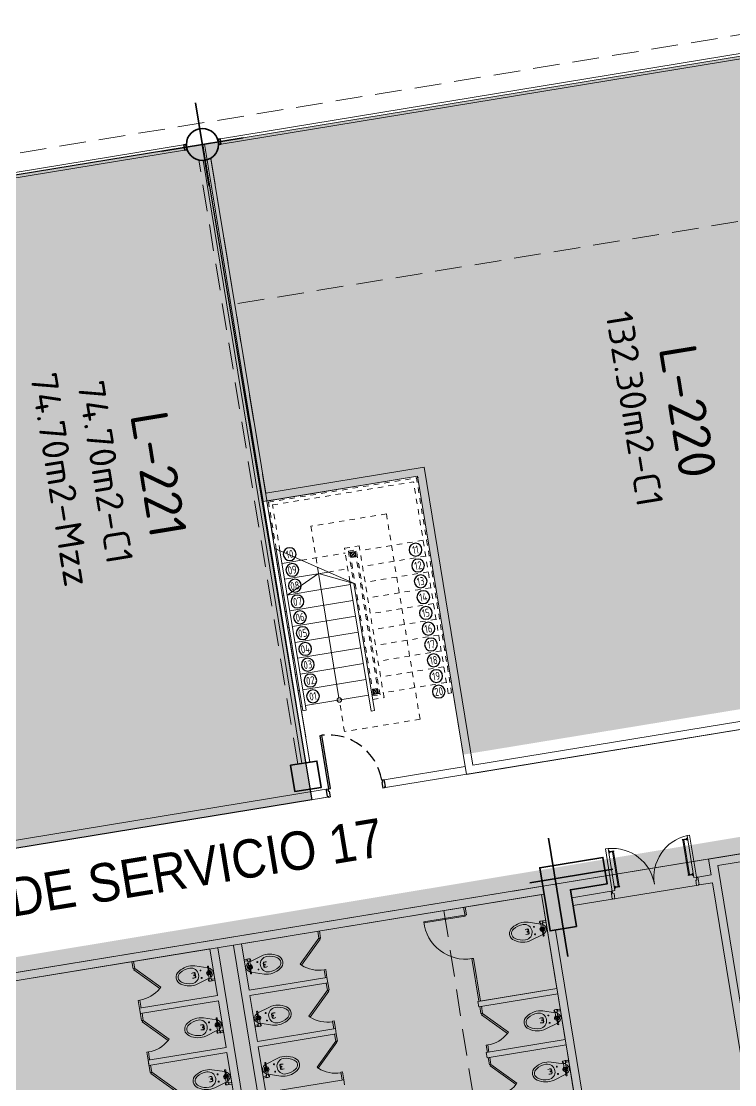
# Model space of a CAD drawing. Header units: metres. Extents: x 2 to 659295185, y -28 to 1124222152.
# Drawn here: x 655598.41 to 655611.79, y 1126290.42 to 1126310.35 of the extents above; entities that cross this region are included whole.
import ezdxf
from ezdxf.enums import TextEntityAlignment as Align

# ---------------------------------------------------------------- set-up
doc = ezdxf.new("R2010")
doc.units = ezdxf.units.M
doc.header["$MEASUREMENT"] = 0
for name, pattern in [('CCSM_C1_CUERPO EL$0$CONTINUA', [0]), ('CCSM_C1_CUERPO EL$0$DASHED', [0.75, 0.5, -0.25]), ('CCSM_C1_CUERPO EL$0$HIDDEN', [0.375, 0.25, -0.125]), ('CCSM_C1_CUERPO FM$0$DASHED', [0.75, 0.5, -0.25]), ('CCSM_C1_CUERPO NS$0$DASHED', [0.75, 0.5, -0.25]), ('DASHDOT', [1, 0.5, -0.25, 0, -0.25]), ('DASHED', [0.75, 0.5, -0.25])]:
    doc.linetypes.add(name, pattern=pattern)
doc.layers.get('0').update_dxf_attribs({"linetype": 'CONTINUOUS'})
for name, color, linetype in [('CCSM_C1_CUERPO BJ$0$A-LOCAL ID', 7, 'CONTINUOUS'), ('CCSM_C1_CUERPO BJ$0$ID_Nº LOCAL', 7, 'CONTINUOUS'), ('CCSM_C1_CUERPO EL$0$A-AREAS COMERCIALES', 151, 'CONTINUOUS'), ('CCSM_C1_CUERPO EL$0$A-FRENTE DE LOCAL', 4, 'CONTINUOUS'), ('CCSM_C1_CUERPO EL$0$A-LOCAL ID', 7, 'CONTINUOUS'), ('CCSM_C1_CUERPO EL$0$A-MARCOS LOCALES', 4, 'CONTINUOUS'), ('CCSM_C1_CUERPO EL$0$A-PARED', 2, 'CCSM_C1_CUERPO EL$0$CONTINUA'), ('CCSM_C1_CUERPO EL$0$A-PROYECCIONES', 5, 'CCSM_C1_CUERPO EL$0$DASHED'), ('CCSM_C1_CUERPO EL$0$A-PUERTA', 5, 'CCSM_C1_CUERPO EL$0$CONTINUA'), ('CCSM_C1_CUERPO EL$0$A_ESCALERAS', 7, 'CONTINUOUS'), ('CCSM_C1_CUERPO EL$0$ID_AREA EXACTA', 7, 'CONTINUOUS'), ('CCSM_C1_CUERPO EL$0$ID_Nº LOCAL', 7, 'CONTINUOUS'), ('CCSM_C1_CUERPO EL$0$ID_RUBRO', 7, 'CONTINUOUS'), ('CCSM_C1_CUERPO FM$0$A-AREAS COMERCIALES', 151, 'CONTINUOUS'), ('CCSM_C1_CUERPO FM$0$A-PROYECCIONES', 5, 'CCSM_C1_CUERPO FM$0$DASHED'), ('CCSM_C1_CUERPO FM$0$A_PARED CINES', 2, 'CONTINUOUS'), ('CCSM_C1_CUERPO FM$0$A_VISTA CINES', 8, 'CONTINUOUS'), ('CCSM_C1_CUERPO G$0$A-AREAS COMERCIALES', 151, 'CONTINUOUS'), ('CCSM_C1_CUERPO NS$0$A-PROYECCIONES', 5, 'CCSM_C1_CUERPO NS$0$DASHED'), ('CCSM_XREF KIOSKOSE$0$Kiosco General', 154, 'CONTINUOUS')]:
    doc.layers.add(name, color=color, linetype=linetype)
for name, color, linetype, lineweight in [('CCSM_C1_CUERPO FM$0$A-PUERTAS CINES', 3, 'CONTINUOUS', 13), ('CCSM_C1_CUERPO FM$0$A-SANIT_PIEZAS', 8, 'CONTINUOUS', 13), ('CCSM_XREF ESTRUCTURA15$0$E-CA-COLUMNA', 2, 'CONTINUOUS', 35), ('CCSM_XREF ESTRUCTURA15$0$E-CE-COLUMNA', 2, 'CONTINUOUS', 35), ('CCSM_XREF ESTRUCTURA15$0$E-CF-COLUMNA', 2, 'CONTINUOUS', 35), ('LOCALES ASIGNADOS', 41, 'DASHDOT', 0)]:
    doc.layers.add(name, color=color, linetype=linetype, lineweight=lineweight)
doc.styles.add('CCSM_C1_CUERPO BJ$0$ROMANS', font='romans__.ttf')
doc.styles.add('CCSM_C1_CUERPO BJ$0$sigo', font='arial.ttf', dxfattribs={"width": 0.9})
doc.styles.add('CCSM_C1_CUERPO EL$0$ROMANS', font='romans__.ttf')

# ---------------------------------------------------------------- blocks, each defined once
blk = doc.blocks.new('CCSM_C1_CUERPO EL$0$MARCO LOCAL-COLUMNA')
at = {"layer": 'CCSM_C1_CUERPO EL$0$A-MARCOS LOCALES'}
for points in [[(655585.123, 1126575.588), (655585.173, 1126575.588), (655585.173, 1126575.488), (655585.123, 1126575.488)], [(655585.128, 1126575.583), (655585.168, 1126575.583), (655585.168, 1126575.493), (655585.128, 1126575.493)]]:
    blk.add_lwpolyline(points, close=True, dxfattribs=at)
blk = doc.blocks.new('CCSM_C1_CUERPO EL$0$P-IZQ 110-15')
for p, q in [((0.045, 1.01), (0.085, 1.01)), ((0.045, 1.01), (0.045, 0)), ((0.085, 0), (0.085, 1.01)), ((0, -0.015), (0.015, -0.015)), ((0, -0.015), (0, -0.135)), ((0, -0.135), (0.015, -0.135)), ((0.015, 0), (0.035, 0)), ((0.015, -0.015), (0.015, 0)), ((0.015, -0.135), (0.015, -0.15)), ((0.015, -0.15), (0.05, -0.15)), ((0.035, 0), (0.035, -0.045)), ((0.035, -0.045), (0.05, -0.045)), ((0.045, 0), (0.085, 0)), ((0.05, -0.045), (0.05, -0.15)), ((1.065, -0.045), (1.05, -0.045)), ((1.05, -0.045), (1.05, -0.15)), ((1.085, -0.15), (1.05, -0.15)), ((1.065, 0), (1.065, -0.045)), ((1.085, 0), (1.065, 0)), ((1.085, -0.015), (1.085, 0)), ((1.1, -0.015), (1.085, -0.015)), ((1.1, -0.135), (1.085, -0.135)), ((1.085, -0.135), (1.085, -0.15)), ((1.1, -0.015), (1.1, -0.135))]:
    blk.add_line(p, q)
at = {"color": 8, "linetype": 'CCSM_C1_CUERPO EL$0$DASHED', "ltscale": 0.5}
blk.add_arc((0.045, 0), 1.011, 360, 87.732, dxfattribs=at)
blk = doc.blocks.new('CCSM_C1_CUERPO EL$0$NUM ESCALON')
blk.add_circle((0, 0), 0.12)
at = {"style": 'CCSM_C1_CUERPO EL$0$ROMANS', "width": 0.75}
blk.add_attdef('00', text='', height=0.15, dxfattribs=at).set_placement((0, 0), align=Align.MIDDLE_CENTER)
blk = doc.blocks.new('CCSM_C1_CUERPO EL$0$IDENT LOCAL')
at = {"style": 'CCSM_C1_CUERPO EL$0$ROMANS'}
for tag, height, p in [('NºLOCAL', 0.7, (0.201, 1.671)), ('AREA-EXACTA', 0.5, (0, 0.85)), ('RUBRO', 0.35, (0, 0)), ('USO', 0.35, (0, -0.85))]:
    blk.add_attdef(tag, text='', height=height, dxfattribs=at).set_placement(p, align=Align.BOTTOM_CENTER)
blk = doc.blocks.new('CCSM_C1_CUERPO FM$0$CARO-PLT2')
at = {"layer": 'CCSM_C1_CUERPO FM$0$A-SANIT_PIEZAS'}
for p, q in [((-0.037, -0.076), (-0.037, -0.096)), ((0.036, -0.086), (-0.036, -0.086)), ((0, -0.121), (0, -0.05)), ((0.101, -0.068), (0.024, -0.068)), ((0.101, -0.103), (0.024, -0.103)), ((0.123, -0.062), (0.123, -0.005)), ((0.131, -0.062), (0.131, -0.052)), ((0.146, -0.052), (0.146, -0.062)), ((0.154, -0.005), (0.154, -0.062)), ((-0.085, -0.238), (-0.055, -0.238)), ((-0.07, -0.223), (-0.07, -0.253)), ((0.055, -0.238), (0.085, -0.238)), ((0.07, -0.223), (0.07, -0.253))]:
    blk.add_line(p, q, dxfattribs=at)
for points in [[(0.118, 0), (0.121, -0.005), (0.156, -0.005), (0.159, 0)], [(-0.04, -0.076), (-0.042, -0.079), (-0.042, -0.092), (-0.04, -0.096)], [(-0.028, -0.076), (-0.04, -0.076), (-0.04, -0.096), (-0.028, -0.096)]]:
    blk.add_lwpolyline(points, dxfattribs=at)
for points in [[(0.1, -0.103), (0.171, -0.329, -0.220845), (0.12, -0.641, -0.267949), (0, -0.711, -0.267949), (-0.12, -0.641, -0.220845), (-0.171, -0.329), (-0.097, -0.094, -0.200507)], [(-0.042, -0.079), (-0.123, -0.075, 0.428639), (-0.129, -0.08), (-0.129, -0.085), (-0.129, -0.09, 0.42603), (-0.123, -0.095), (-0.042, -0.092)], [(-0.09, -0.077, -0.184776), (-0.017, -0.013, -0.178359), (0.017, -0.013, -0.164856), (0.085, -0.068)], [(0.106, -0.068), (0.115, -0.068, 0.331964), (0.122, -0.062)], [(0.106, -0.103), (0.115, -0.103, -0.39071), (0.121, -0.109, 0.39071), (0.122, -0.11), (0.153, -0.11, 0.368077), (0.154, -0.109, 0.077411), (0.154, -0.062)], [(0.122, -0.11), (0.122, -0.111, 0.414214), (0.123, -0.112), (0.152, -0.112, 0.414214), (0.153, -0.111), (0.153, -0.11)], [(0.152, -0.112), (0.152, -0.116, -0.414214), (0.151, -0.117), (0.124, -0.117, -0.414214), (0.123, -0.116), (0.123, -0.112)], [(0.148, -0.117), (0.148, -0.12, -0.414214), (0.147, -0.121), (0.137, -0.121), (0.127, -0.121, -0.414214), (0.126, -0.12), (0.126, -0.117)], [(-0.044, -0.411, -0.060428), (-0.049, -0.358, -0.405477), (-0.034, -0.344), (0, -0.344), (0.034, -0.344, -0.405477), (0.049, -0.358, -0.060428), (0.044, -0.411)], [(0.048, -0.381, 0.43678), (0.019, -0.349), (0, -0.349), (-0.019, -0.349, 0.43678), (-0.048, -0.381)], [(0.004, -0.361), (0.004, -0.364, 0.310791), (0.006, -0.366, -0.034503), (0.007, -0.367, -0.106031), (0.009, -0.369, -0.162613), (0.01, -0.371, -0.162613), (0.009, -0.373, -0.106031), (0.007, -0.375, -0.069899), (0.004, -0.376, -0.056135), (0, -0.376, -0.056135), (-0.004, -0.376, -0.069899), (-0.007, -0.375, -0.106031), (-0.009, -0.373, -0.162613), (-0.01, -0.371, -0.162613), (-0.009, -0.369, -0.106031), (-0.007, -0.367, -0.034503), (-0.006, -0.366, 0.310791), (-0.004, -0.364), (-0.004, -0.361)]]:
    blk.add_lwpolyline(points, format="xyb", dxfattribs=at)
for points in [[(0.104, -0.106), (0.104, -0.106, -0.414214), (0.101, -0.103), (0.101, -0.068, -0.414214), (0.104, -0.065), (0.104, -0.065, -0.414214), (0.106, -0.068), (0.106, -0.103, -0.414214)], [(0, -0.673, 0.267949), (0.087, -0.622, 0.149412), (0.146, -0.431, 0.414214), (0, -0.285, 0.414214), (-0.146, -0.431, 0.149412), (-0.087, -0.622, 0.267949)]]:
    blk.add_lwpolyline(points, format="xyb", close=True, dxfattribs=at)
blk.add_lwpolyline([(0.155, -0.062), (0.122, -0.062), (0.121, -0.061), (0.121, -0.053), (0.122, -0.052), (0.155, -0.052), (0.156, -0.053), (0.156, -0.061)], close=True, dxfattribs=at)
for centre, radius in [((0, -0.086), 0.0297), ((0, -0.086), 0.0204), ((-0.07, -0.238), 0.008), ((0.07, -0.238), 0.008)]:
    blk.add_circle(centre, radius, dxfattribs=at)
for start, end in [(21.9459, 172.1193), (187.7161, 338.3331)]:
    blk.add_arc((0, -0.086), 0.0474, start, end, dxfattribs=at)
blk = doc.blocks.new('CCSM_C1_CUERPO FM$0$P-SALIDA-S')
at = {"layer": 'CCSM_C1_CUERPO FM$0$A-PUERTAS CINES'}
blk.add_line((1.651, 0), (0.017, 0), dxfattribs=at)
for points in [[(0.025, 0.151), (0.075, 0.151), (0.075, 0.951), (0.025, 0.951), (0.025, 0.151)], [(0.075, 0.901), (0.093, 0.901), (0.093, 0.865), (0.075, 0.865)], [(0.079, 0.865), (0.079, 0.901)], [(0.093, 0.889), (0.175, 0.889), (0.175, 0.878), (0.093, 0.878)], [(0.094, 0.889), (0.094, 0.878)], [(0.096, 0.889), (0.096, 0.878)], [(0.1, 0.889), (0.1, 0.878)], [(0.106, 0.889), (0.106, 0.878)], [(0.134, 0.889), (0.134, 0.878)], [(0.136, 0.889), (0.136, 0.878)], [(0.14, 0.889), (0.14, 0.878)], [(0.145, 0.22), (0.145, 0.878)], [(0.146, 0.889), (0.146, 0.878)], [(0.163, 0.889), (0.163, 0.878)], [(0.165, 0.22), (0.165, 0.878)], [(0.169, 0.889), (0.169, 0.878)], [(0.173, 0.889), (0.173, 0.878)], [(1.557, 0.889), (1.475, 0.889), (1.475, 0.878), (1.557, 0.878)], [(1.477, 0.889), (1.477, 0.878)], [(1.481, 0.889), (1.481, 0.878)], [(1.485, 0.22), (1.485, 0.878)], [(1.487, 0.889), (1.487, 0.878)], [(1.504, 0.889), (1.504, 0.878)], [(1.505, 0.22), (1.505, 0.878)], [(1.51, 0.889), (1.51, 0.878)], [(1.514, 0.889), (1.514, 0.878)], [(1.516, 0.889), (1.516, 0.878)], [(1.544, 0.889), (1.544, 0.878)], [(1.55, 0.889), (1.55, 0.878)], [(1.554, 0.889), (1.554, 0.878)], [(1.556, 0.889), (1.556, 0.878)], [(1.575, 0.901), (1.557, 0.901), (1.557, 0.865), (1.575, 0.865)], [(1.57, 0.865), (1.57, 0.901)], [(1.625, 0.151), (1.575, 0.151), (1.575, 0.951), (1.625, 0.951), (1.625, 0.151)], [(0.075, 0.232), (0.093, 0.232), (0.093, 0.196), (0.075, 0.196)], [(0.079, 0.196), (0.079, 0.232)], [(0.093, 0.22), (0.175, 0.22), (0.175, 0.209), (0.093, 0.209)], [(0.094, 0.22), (0.094, 0.209)], [(0.096, 0.22), (0.096, 0.209)], [(0.1, 0.22), (0.1, 0.209)], [(0.106, 0.22), (0.106, 0.209)], [(0.134, 0.22), (0.134, 0.209)], [(0.136, 0.22), (0.136, 0.209)], [(0.14, 0.22), (0.14, 0.209)], [(0.146, 0.22), (0.146, 0.209)], [(0.163, 0.22), (0.163, 0.209)], [(0.169, 0.22), (0.169, 0.209)], [(0.173, 0.22), (0.173, 0.209)], [(1.557, 0.22), (1.475, 0.22), (1.475, 0.209), (1.557, 0.209)], [(1.477, 0.22), (1.477, 0.209)], [(1.481, 0.22), (1.481, 0.209)], [(1.487, 0.22), (1.487, 0.209)], [(1.504, 0.22), (1.504, 0.209)], [(1.51, 0.22), (1.51, 0.209)], [(1.514, 0.22), (1.514, 0.209)], [(1.516, 0.22), (1.516, 0.209)], [(1.544, 0.22), (1.544, 0.209)], [(1.575, 0.232), (1.557, 0.232), (1.557, 0.196), (1.575, 0.196)], [(1.57, 0.196), (1.57, 0.232)], [(0, 0.141), (0.011, 0.141), (0.011, 0.151), (0.025, 0.151), (0.025, 0.098), (0.05, 0.098), (0.05, 0), (0.011, 0), (0.011, 0.011), (0, 0.011)], [(1.65, 0.141), (1.639, 0.141), (1.639, 0.151), (1.625, 0.151), (1.625, 0.098), (1.6, 0.098), (1.6, 0), (1.639, 0), (1.639, 0.011), (1.65, 0.011)]]:
    blk.add_lwpolyline(points, dxfattribs=at)
for centre, start, end in [((0.025, 0.151), 0.0001, 86.4167), ((1.625, 0.151), 93.5834, 180.0001)]:
    blk.add_arc(centre, 0.8, start, end, dxfattribs=at)
blk = doc.blocks.new('CCSM_XREF ESTRUCTURA15$0$CCSM_COLUM REDONDA')
at = {"color": 5}
for p, q in [((0, 0.774), (0, -0.774)), ((-0.789, 0), (0.789, 0))]:
    blk.add_line(p, q, dxfattribs=at)
blk.add_circle((0, 0), 0.3)
blk = doc.blocks.new('CCSM_XREF ESTRUCTURA15$0$CCSM_COLUMNA REC')
at = {"layer": 'CCSM_XREF ESTRUCTURA15$0$E-CA-COLUMNA'}
blk.add_lwpolyline([(-0.25, -0.25), (0.25, -0.25), (0.25, 0.25), (-0.25, 0.25)], close=True, dxfattribs=at)
blk = doc.blocks.new('CCSM_XREF ESTRUCTURA15$0$COLUM L 120x120')
at = {"color": 5}
for p, q in [((0, 1.095), (0, -0.482)), ((1.474, 0), (-0.774, 0))]:
    blk.add_line(p, q, dxfattribs=at)
blk.add_lwpolyline([(0.95, 0.25), (0.25, 0.25), (0.25, 0.95), (-0.25, 0.95), (-0.25, -0.25), (0.95, -0.25)], close=True)
blk = doc.blocks.new('CCSM_C1_CUERPO BJ$0$IDENT LOCAL')
at = {"style": 'CCSM_C1_CUERPO BJ$0$ROMANS'}
for tag, height, p in [('AREA-EXACTA', 0.5, (0.587, 0.096)), ('NºLOCAL', 0.7, (1.17, 0.119)), ('RUBRO', 0.35, (0, 0)), ('USO', 0.35, (-0.587, -0.096))]:
    blk.add_attdef(tag, text='', height=height, rotation=279.3085, dxfattribs=at).set_placement(p, align=Align.BOTTOM_CENTER)

msp = doc.modelspace()

# ---------------------------------------------------------------- hatches: boundary and pattern name
at = {"layer": 'LOCALES ASIGNADOS'}
h = msp.add_hatch(color=256, dxfattribs=at)
edge = h.paths.add_edge_path()
edge.add_arc((219491.1056, 1054914.3756), 441878.9229, 9.308049718, 9.309563548, ccw=False)
edge.add_line((655551.8097, 1126384.9626), (655564.5398, 1126387.0492))
edge.add_line((655564.5398, 1126387.0492), (655562.5867, 1126398.9652))
edge.add_line((655562.5867, 1126398.9652), (655552.3922, 1126397.2942))
edge.add_line((655552.3922, 1126397.2942), (655552.4569, 1126396.8995))
edge.add_line((655552.4569, 1126396.8995), (655549.9212, 1126396.4839))
for points in [[(655615.6059, 1126298.0623), (655613.6528, 1126309.9783), (655601.8492, 1126308.0436), (655602.9475, 1126301.343), (655605.8438, 1126301.8178), (655606.6997, 1126296.6025)], [(655601.8099, 1126308.0422), (655595.889, 1126307.0717), (655597.9036, 1126294.7807), (655603.863, 1126295.7575)]]:
    msp.add_hatch(color=256, dxfattribs=at).paths.add_polyline_path(points)
h = msp.add_hatch(color=256, dxfattribs=at)
h.dxf.hatch_style = 1
h.paths.add_polyline_path([(655589.7703, 1126232.191), (655578.0644, 1126230.2723), (655582.0473, 1126206.0472), (655642.2441, 1126215.9139), (655628.8111, 1126297.8682), (655580.3241, 1126289.8221), (655587.0771, 1126248.6218), (655588.7068, 1126238.6795), (655588.7068, 1126238.6794)])

# ---------------------------------------------------------------- linework, layer by layer
msp.add_lwpolyline([(655595.889, 1126307.0717), (655601.8099, 1126308.0422), (655603.863, 1126295.7575), (655597.9036, 1126294.7807), (655595.889, 1126307.0717)])
at = {"layer": 'CCSM_C1_CUERPO EL$0$A-AREAS COMERCIALES', "lineweight": 5}
for points in [[(655615.6666, 1126297.6922), (655613.6528, 1126309.9783), (655601.8492, 1126308.0436), (655602.9475, 1126301.343), (655605.8438, 1126301.8178), (655606.7604, 1126296.2324)], [(655603.863, 1126295.7575), (655602.9475, 1126301.343), (655602.9475, 1126301.343), (655601.8492, 1126308.0436), (655595.8898, 1126307.0668), (655597.9036, 1126294.7807)]]:
    msp.add_lwpolyline(points, close=True, dxfattribs=at)
at = {"layer": 'CCSM_C1_CUERPO EL$0$A-FRENTE DE LOCAL', "lineweight": 5}
for points in [[(655602.1481, 1126308.1431), (655613.2992, 1126309.971)], [(655602.1642, 1126308.0444), (655613.3154, 1126309.8723)], [(655596.0099, 1126307.1377), (655601.4572, 1126308.03)], [(655596.0262, 1126307.0385), (655601.4734, 1126307.9313)]]:
    msp.add_lwpolyline(points, dxfattribs=at)
at = {"layer": 'CCSM_C1_CUERPO EL$0$A-PARED', "lineweight": 5}
for p, q in [((655601.9702, 1126307.7691), (655602.9972, 1126301.5032)), ((655602.9972, 1126301.5032), (655605.9676, 1126301.99)), ((655605.9676, 1126301.99), (655606.8831, 1126296.4045)), ((655603.0215, 1126301.3552), (655605.8438, 1126301.8178)), ((655605.8438, 1126301.8178), (655606.7351, 1126296.3803)), ((655603.8238, 1126296.4605), (655603.0215, 1126301.3552)), ((655627.7553, 1126299.6737), (655605.2407, 1126295.9833)), ((655621.4893, 1126298.7986), (655606.8831, 1126296.4045)), ((655603.8238, 1126296.4605), (655603.6758, 1126296.4362)), ((655606.7351, 1126296.3803), (655605.2164, 1126296.1313)), ((655603.4929, 1126296.2289), (655603.5171, 1126296.0809)), ((655605.2164, 1126296.1313), (655605.2407, 1126295.9833)), ((655604.1309, 1126295.9534), (655597.9533, 1126294.9408)), ((655604.047, 1126295.9397), (655604.1309, 1126295.9534)), ((655604.1309, 1126295.9534), (655604.1551, 1126295.8054)), ((655604.1551, 1126295.8054), (655570.3215, 1126290.2597)), ((655604.1551, 1126295.8054), (655604.0712, 1126295.7916))]:
    msp.add_line(p, q, dxfattribs=at)
msp.add_lwpolyline([(655603.6758, 1126296.4362), (655601.8222, 1126307.7448)], dxfattribs=at)
at = {"layer": 'CCSM_C1_CUERPO EL$0$A-PROYECCIONES', "lineweight": 5}
for p, q in [((655603.5988, 1126296.4236), (655601.7431, 1126307.745)), ((655601.9681, 1126307.7819), (655603.8238, 1126296.4605))]:
    msp.add_line(p, q, dxfattribs=at)
at = {"layer": 'CCSM_C1_CUERPO EL$0$A_ESCALERAS', "color": 8, "linetype": 'CCSM_C1_CUERPO EL$0$HIDDEN', "lineweight": 5, "ltscale": 0.1}
for p, q in [((655603.0502, 1126301.3345), (655605.8616, 1126301.7953)), ((655603.1249, 1126301.2809), (655605.7696, 1126301.7144)), ((655606.4198, 1126297.7473), (655605.7696, 1126301.7144)), ((655606.484, 1126297.7578), (655605.8232, 1126301.789)), ((655603.1944, 1126300.455), (655603.0502, 1126301.3345)), ((655603.2654, 1126300.4236), (655603.1249, 1126301.2809)), ((655605.26, 1126301.1141), (655603.8439, 1126300.8819)), ((655605.8908, 1126297.2654), (655605.26, 1126301.1141)), ((655603.8439, 1126300.8819), (655603.9699, 1126300.1129)), ((655604.4741, 1126300.4684), (655604.7504, 1126300.5137)), ((655605.2162, 1126297.6716), (655604.7504, 1126300.5137)), ((655605.9491, 1126300.619), (655604.7649, 1126300.4249)), ((655606.0379, 1126300.6336), (655606.0133, 1126300.6295)), ((655603.6695, 1126300.2454), (655604.4886, 1126300.3796)), ((655604.5487, 1126300.4148), (655604.6967, 1126300.4391)), ((655604.5774, 1126300.3942), (655604.5528, 1126300.3901)), ((655604.5774, 1126300.3942), (655604.6761, 1126300.4103)), ((655604.5774, 1126300.3942), (655604.6761, 1126300.4103)), ((655605.0142, 1126297.7297), (655604.5774, 1126300.3942)), ((655604.7008, 1126300.4144), (655604.6761, 1126300.4103)), ((655605.1128, 1126297.7459), (655604.6761, 1126300.4103)), ((655605.1415, 1126297.7253), (655604.6967, 1126300.4391)), ((655605.9976, 1126300.323), (655604.8135, 1126300.1289)), ((655606.0865, 1126300.3375), (655606.0618, 1126300.3335)), ((655604.172, 1126300.0237), (655604.5371, 1126300.0836)), ((655604.626, 1126300.0981), (655604.6014, 1126300.0941)), ((655604.7493, 1126300.1183), (655604.7246, 1126300.1143)), ((655606.0462, 1126300.0269), (655604.862, 1126299.8328)), ((655606.135, 1126300.0415), (655606.1103, 1126300.0374)), ((655604.7978, 1126299.8223), (655604.7732, 1126299.8182)), ((655606.0947, 1126299.7309), (655604.9105, 1126299.5368)), ((655606.1835, 1126299.7454), (655606.1588, 1126299.7414)), ((655604.8464, 1126299.5262), (655604.8217, 1126299.5222)), ((655606.1432, 1126299.4348), (655604.959, 1126299.2407)), ((655606.232, 1126299.4494), (655606.2074, 1126299.4453)), ((655604.8949, 1126299.2302), (655604.8702, 1126299.2262)), ((655606.1917, 1126299.1388), (655605.0075, 1126298.9447)), ((655606.2806, 1126299.1533), (655606.2559, 1126299.1493)), ((655604.9434, 1126298.9341), (655604.9187, 1126298.9301)), ((655606.2403, 1126298.8427), (655605.0561, 1126298.6486)), ((655606.3291, 1126298.8573), (655606.3044, 1126298.8532)), ((655604.9919, 1126298.6381), (655604.9673, 1126298.6341)), ((655606.2888, 1126298.5467), (655605.1046, 1126298.3526)), ((655606.3776, 1126298.5612), (655606.3529, 1126298.5572)), ((655605.0405, 1126298.342), (655605.0158, 1126298.338)), ((655606.4261, 1126298.2652), (655606.4015, 1126298.2611)), ((655606.3373, 1126298.2506), (655605.1531, 1126298.0565)), ((655605.089, 1126298.046), (655605.0643, 1126298.042)), ((655606.3858, 1126297.9546), (655605.2016, 1126297.7605)), ((655606.4747, 1126297.9691), (655606.45, 1126297.9651)), ((655604.9895, 1126297.7257), (655605.1375, 1126297.7499)), ((655605.0142, 1126297.7297), (655604.9904, 1126297.7258)), ((655604.9935, 1126297.701), (655605.1415, 1126297.7253)), ((655604.998, 1126297.8284), (655605.0967, 1126297.8446)), ((655605.005, 1126297.637), (655605.2162, 1126297.6716)), ((655605.1375, 1126297.7499), (655605.1128, 1126297.7459)), ((655606.4198, 1126297.7473), (655606.484, 1126297.7578)), ((655604.4747, 1126297.0333), (655604.3846, 1126297.583)), ((655605.8908, 1126297.2654), (655604.4747, 1126297.0333))]:
    msp.add_line(p, q, dxfattribs=at)
at = {"layer": 'CCSM_C1_CUERPO EL$0$A_ESCALERAS', "lineweight": 5}
for p, q in [((655603.1671, 1126300.467), (655604.6745, 1126299.8021)), ((655603.6916, 1126297.4217), (655603.1944, 1126300.455)), ((655603.7557, 1126297.4323), (655603.2654, 1126300.4236)), ((655603.2403, 1126300.175), (655603.2156, 1126300.171)), ((655603.6695, 1126300.2454), (655603.3044, 1126300.1855)), ((655604.3707, 1126297.6678), (655603.9699, 1126300.1129)), ((655603.2888, 1126299.879), (655603.2641, 1126299.8749)), ((655604.172, 1126300.0237), (655603.3529, 1126299.8895)), ((655604.5857, 1126299.7875), (655603.4015, 1126299.5934)), ((655604.6745, 1126299.8021), (655604.65, 1126299.7981)), ((655603.3373, 1126299.5829), (655603.3126, 1126299.5789)), ((655604.6342, 1126299.4915), (655603.45, 1126299.2974)), ((655604.723, 1126299.506), (655604.6987, 1126299.502)), ((655603.3858, 1126299.2869), (655603.3612, 1126299.2828)), ((655604.6827, 1126299.1954), (655603.4985, 1126299.0013)), ((655604.7715, 1126299.21), (655604.7473, 1126299.206)), ((655603.4344, 1126298.9908), (655603.4097, 1126298.9868)), ((655604.7312, 1126298.8994), (655603.547, 1126298.7053)), ((655604.8201, 1126298.9139), (655604.7959, 1126298.91)), ((655603.4829, 1126298.6948), (655603.4582, 1126298.6907)), ((655604.7798, 1126298.6033), (655603.5956, 1126298.4092)), ((655604.8686, 1126298.6179), (655604.8445, 1126298.6139)), ((655603.5314, 1126298.3987), (655603.5067, 1126298.3947)), ((655604.8283, 1126298.3073), (655603.6441, 1126298.1132)), ((655604.9171, 1126298.3218), (655604.8932, 1126298.3179)), ((655603.5799, 1126298.1027), (655603.5553, 1126298.0986)), ((655604.8768, 1126298.0112), (655603.6926, 1126297.8171)), ((655604.9656, 1126298.0258), (655604.9418, 1126298.0219)), ((655603.6285, 1126297.8066), (655603.6038, 1126297.8026)), ((655604.9253, 1126297.7152), (655603.7411, 1126297.5211)), ((655603.677, 1126297.5106), (655603.6523, 1126297.5065)), ((655603.7557, 1126297.4323), (655603.6916, 1126297.4217))]:
    msp.add_line(p, q, dxfattribs=at)
at = {"layer": 'CCSM_C1_CUERPO EL$0$A_ESCALERAS', "color": 1, "lineweight": 5}
for p, q in [((655604.6808, 1126300.3199), (655604.5889, 1126300.3859)), ((655604.6679, 1126300.3989), (655604.6019, 1126300.307)), ((655605.1013, 1126297.7542), (655605.0095, 1126297.8202)), ((655605.0884, 1126297.8331), (655605.0224, 1126297.7412))]:
    msp.add_line(p, q, dxfattribs=at)
at = {"layer": 'CCSM_C1_CUERPO EL$0$A_ESCALERAS', "color": 8, "linetype": 'CCSM_C1_CUERPO EL$0$HIDDEN', "lineweight": 5, "ltscale": 0.1}
for points in [[(655604.5762, 1126299.8454), (655604.4741, 1126300.4684)], [(655604.5487, 1126300.4148), (655604.6482, 1126299.8094)]]:
    msp.add_lwpolyline(points, dxfattribs=at)
at = {"layer": 'CCSM_C1_CUERPO EL$0$A_ESCALERAS', "lineweight": 5}
for points in [[(655604.5774, 1126300.3942), (655604.6761, 1126300.4103), (655604.6923, 1126300.3117), (655604.5936, 1126300.2955)], [(655604.5889, 1126300.3859), (655604.6679, 1126300.3989), (655604.6808, 1126300.3199), (655604.6019, 1126300.307)], [(655604.998, 1126297.8284), (655605.0967, 1126297.8446), (655605.1128, 1126297.7459), (655605.0142, 1126297.7297)], [(655605.0095, 1126297.8202), (655605.0884, 1126297.8331), (655605.1013, 1126297.7542), (655605.0224, 1126297.7412)]]:
    msp.add_lwpolyline(points, close=True, dxfattribs=at)
for points in [[(655604.6745, 1126299.8021), (655603.9894, 1126299.9938), (655603.4015, 1126299.5934)], [(655604.6474, 1126299.814), (655605.0391, 1126297.4298), (655604.9739, 1126297.4191), (655604.5762, 1126299.8454)]]:
    msp.add_lwpolyline(points, dxfattribs=at)
msp.add_circle((655604.3776, 1126297.6254), 0.043, dxfattribs=at)
at = {"layer": 'CCSM_C1_CUERPO FM$0$A-AREAS COMERCIALES', "lineweight": 5}
msp.add_lwpolyline([(655578.0763, 1126230.2743), (655581.9906, 1126206.3934), (655642.1873, 1126216.2601), (655628.8673, 1126297.5252), (655608.1932, 1126294.1366), (655580.3646, 1126289.5749), (655589.7705, 1126232.1911), (655589.7705, 1126232.1911), (655589.7705, 1126232.1911), (655589.7705, 1126232.1911), (655578.0763, 1126230.2743)], dxfattribs=at)
at = {"layer": 'CCSM_C1_CUERPO FM$0$A-PROYECCIONES', "lineweight": 5}
msp.add_line((655606.3396, 1126293.6808), (655619.1326, 1126212.6324), dxfattribs=at)
at = {"layer": 'CCSM_C1_CUERPO FM$0$A_PARED CINES', "lineweight": 5}
for p, q in [((655611.0995, 1126294.3129), (655611.1245, 1126294.1607)), ((655611.3507, 1126294.3498), (655611.1002, 1126294.3087)), ((655608.1934, 1126294.1356), (655607.6386, 1126294.0447)), ((655608.1934, 1126294.1356), (655608.2175, 1126293.9886, 0)), ((655611.375, 1126294.2018), (655611.1245, 1126294.1607)), ((655603.5325, 1126293.2207, -0.0141), (655608.2175, 1126293.9886)), ((655609.472, 1126294.0419), (655608.7352, 1126293.9211)), ((655609.4962, 1126293.8938), (655608.7595, 1126293.7731)), ((655609.472, 1126294.0419), (655609.4962, 1126293.8938)), ((655602.3965, 1126293.0234), (655604.5961, 1126279.6037, -0.0143))]:
    msp.add_line(p, q, dxfattribs=at)
for points in [[(655617.667, 1126295.6883), (655611.3023, 1126294.6449), (655611.3507, 1126294.3498)], [(655615.9115, 1126295.2493), (655611.4745, 1126294.522)], [(655611.4745, 1126294.522), (655613.6387, 1126281.3182), (655613.4907, 1126281.294), (655611.375, 1126294.2018)], [(655596.2525, 1126292.1794), (655608.1934, 1126294.1352)], [(655608.7707, 1126290.304), (655608.63, 1126291.1625), (655607.1497, 1126290.9201), (655607.1335, 1126291.0188), (655608.6138, 1126291.2614), (655608.4731, 1126292.12), (655606.9928, 1126291.8776), (655606.9766, 1126291.9763), (655608.4568, 1126292.2189), (655608.1681, 1126293.9805), (655602.5427, 1126293.0584), (655602.6859, 1126292.1851), (655604.1463, 1126292.4245), (655604.1625, 1126292.3258), (655602.7021, 1126292.0862), (655602.8428, 1126291.2276), (655604.2737, 1126291.4621), (655604.3033, 1126291.467), (655604.3194, 1126291.3683), (655602.859, 1126291.1287), (655602.9997, 1126290.2701), (655604.4602, 1126290.5095), (655604.4764, 1126290.4108)], [(655608.4294, 1126293.3134), (655610.2506, 1126282.2026)], [(655598.6415, 1126292.4186), (655603.3846, 1126293.196)], [(655602.4125, 1126290.144), (655602.2693, 1126291.0173), (655600.8088, 1126290.7779), (655600.7926, 1126290.8766), (655602.2532, 1126291.116), (655602.11, 1126291.9894), (655600.6495, 1126291.75), (655600.6333, 1126291.8487), (655602.0938, 1126292.088), (655601.951, 1126292.9594), (655596.425, 1126292.0557), (655596.5681, 1126291.1823), (655598.0293, 1126291.4218), (655598.0455, 1126291.3232), (655596.5843, 1126291.0837), (655596.7275, 1126290.2103), (655598.1886, 1126290.4498), (655598.2048, 1126290.3511)], [(655601.5096, 1126292.8887), (655597.5622, 1126292.2417)], [(655602.099, 1126292.9837), (655604.3001, 1126279.5552)]]:
    msp.add_lwpolyline(points, dxfattribs=at)
msp.add_lwpolyline([(655608.1681, 1126293.9805), (655610.0783, 1126282.3264), (655608.2614, 1126282.0286), (655608.2876, 1126281.8689, -0.3839584), (655610.0626, 1126280.4478, -0.4099414), (655608.6814, 1126278.5), (655608.4347, 1126278.4596)], format="xyb", dxfattribs=at)
at = {"layer": 'CCSM_C1_CUERPO FM$0$A_VISTA CINES', "linetype": 'Continuous', "lineweight": 5}
for p, q in [((655606.7076, 1126293.741, 0), (655606.7349, 1126293.5745, 0)), ((655606.7372, 1126293.7459, 0), (655606.7615, 1126293.5979, 0)), ((655605.9608, 1126293.4666, 0), (655606.7615, 1126293.5979, 0)), ((655605.9639, 1126293.4481, 0), (655606.7349, 1126293.5745, 0)), ((655603.9736, 1126293.293, 0.0081), (655603.9954, 1126293.1597, 0.0081)), ((655604.025, 1126293.1646, 0.0081), (655604.0032, 1126293.2978, 0.0081)), ((655604.025, 1126293.1646, 0.0081), (655603.9954, 1126293.1597, 0.0081)), ((655600.5113, 1126292.5887), (655600.4895, 1126292.7219)), ((655600.5191, 1126292.7267), (655600.5409, 1126292.5935)), ((655606.8653, 1126292.7789, 0), (655606.8949, 1126292.7837, 0)), ((655606.9963, 1126291.9795), (655606.8653, 1126292.7789, 0)), ((655607.0259, 1126291.9844, 0), (655606.8949, 1126292.7837, 0)), ((655600.5113, 1126292.5887), (655600.5409, 1126292.5935)), ((655604.0925, 1126292.5673, 0.0081), (655604.1221, 1126292.5722, 0.0081)), ((655604.1167, 1126292.4196, 0.0081), (655604.0925, 1126292.5673, 0.0081)), ((655604.1463, 1126292.4245, 0.0081), (655604.1221, 1126292.5722, 0.0081)), ((655604.1329, 1126292.3209, 0.0081), (655604.1548, 1126292.1875, 0.0081)), ((655604.1844, 1126292.1923, 0.0081), (655604.1625, 1126292.3258, 0.0081)), ((655604.1844, 1126292.1923, 0.0081), (655604.1548, 1126292.1875, 0.0081)), ((655607.0259, 1126291.9844, 0), (655608.4568, 1126292.2189, 0)), ((655600.638, 1126292.0014), (655600.6084, 1126291.9966)), ((655600.6707, 1126291.6166), (655600.6084, 1126291.9966)), ((655600.6623, 1126291.8534), (655600.638, 1126292.0014)), ((655600.6784, 1126291.7547), (655600.7003, 1126291.6215)), ((655607.0343, 1126291.7476, 0), (655607.0125, 1126291.8809, 0)), ((655607.0343, 1126291.7476, 0), (655607.0639, 1126291.7525, 0)), ((655607.0421, 1126291.8857, 0), (655607.0639, 1126291.7525, 0)), ((655600.6707, 1126291.6166), (655600.7003, 1126291.6215)), ((655604.2494, 1126291.6099, 0.0081), (655604.2791, 1126291.6147, 0.0081)), ((655604.2737, 1126291.4622, 0.0081), (655604.2494, 1126291.6099, 0.0081)), ((655604.3033, 1126291.467, 0.0081), (655604.2791, 1126291.6147, 0.0081)), ((655604.2898, 1126291.3635, 0.0081), (655604.3117, 1126291.23, 0.0081)), ((655604.3413, 1126291.2349, 0.0081), (655604.3195, 1126291.3683, 0.0081)), ((655604.3413, 1126291.2349, 0.0081), (655604.3117, 1126291.23, 0.0081)), ((655607.161, 1126291.1604, 0), (655607.1314, 1126291.1555, 0)), ((655607.1533, 1126291.0221, 0), (655607.1314, 1126291.1555, 0)), ((655607.1829, 1126291.0269, 0), (655607.161, 1126291.1604, 0)), ((655600.7973, 1126291.0294), (655600.7677, 1126291.0245)), ((655600.792, 1126290.8765), (655600.7677, 1126291.0245)), ((655600.83, 1126290.6446), (655600.779, 1126290.9555)), ((655600.8192, 1126290.8962), (655600.7973, 1126291.0294)), ((655600.8216, 1126290.8814), (655600.7973, 1126291.0294)), ((655600.8216, 1126290.8814), (655600.7973, 1126291.0294)), ((655607.1913, 1126290.7899, 0), (655607.1694, 1126290.9234, 0)), ((655607.2209, 1126290.7948, 0), (655607.199, 1126290.9282, 0)), ((655600.8378, 1126290.7827), (655600.8596, 1126290.6495)), ((655607.1913, 1126290.7899, 0), (655607.2209, 1126290.7948, 0)), ((655600.83, 1126290.6446), (655600.8596, 1126290.6495)), ((655604.4064, 1126290.6524, 0.0081), (655604.436, 1126290.6572, 0.0081)), ((655604.4306, 1126290.5047, 0.0081), (655604.4064, 1126290.6524, 0.0081)), ((655604.4602, 1126290.5095, 0.0081), (655604.436, 1126290.6572, 0.0081))]:
    msp.add_line(p, q, dxfattribs=at)
for points, elevation in [([(655604.0198, 1126293.1422), (655603.9954, 1126293.1597), (655603.6454, 1126292.6724), (655603.6697, 1126292.6549)], 0.0081), ([(655604.1791, 1126292.17), (655604.1548, 1126292.1875), (655603.8047, 1126291.7002), (655603.8291, 1126291.6827)], 0.0081), ([(655607.0464, 1126291.7281), (655607.0639, 1126291.7525), (655607.5512, 1126291.4024), (655607.5337, 1126291.3781)], 0), ([(655604.334, 1126291.2122), (655604.3097, 1126291.2297), (655603.9596, 1126290.7424), (655603.984, 1126290.7249)], 0.0081), ([(655607.2034, 1126290.7704), (655607.2209, 1126290.7948), (655607.7082, 1126290.4447), (655607.6907, 1126290.4203)], 0)]:
    msp.add_lwpolyline(points, close=True, dxfattribs=dict(at, elevation=elevation))
for points in [[(655600.5234, 1126292.5692), (655600.5409, 1126292.5935), (655601.0283, 1126292.2435), (655601.0107, 1126292.2191)], [(655600.6828, 1126291.5971), (655600.7003, 1126291.6215), (655601.1876, 1126291.2714), (655601.1701, 1126291.2471)], [(655600.8421, 1126290.6251), (655600.8596, 1126290.6495), (655601.3469, 1126290.2994), (655601.3294, 1126290.2751)]]:
    msp.add_lwpolyline(points, close=True, dxfattribs=at)
for centre, radius, start, end in [((655606.7442, 1126293.5582, 0), 0.7887, 186.66935, 278.83298), ((655603.9954, 1126293.1597, 0.0081), 0.6, 237.17449, 279.30851), ((655600.5409, 1126292.5935), 0.6, 279.30851, 321.44252), ((655604.1548, 1126292.1875, 0.0081), 0.6, 237.17449, 279.30851), ((655607.0639, 1126291.7525, 0), 0.6, 279.30851, 321.44252), ((655600.7003, 1126291.6215), 0.6, 279.30851, 321.44253), ((655604.3097, 1126291.2297, 0.0081), 0.6, 237.17449, 279.30851), ((655607.2209, 1126290.7948, 0), 0.6, 279.30851, 321.44252)]:
    msp.add_arc(centre, radius, start, end, dxfattribs=at)
at = {"layer": 'CCSM_C1_CUERPO G$0$A-AREAS COMERCIALES', "lineweight": 5}
msp.add_lwpolyline([(655628.8673, 1126297.5252), (655642.1873, 1126216.2601), (655581.9906, 1126206.3934), (655568.6859, 1126287.2557), (655570.6102, 1126287.5711), (655570.505, 1126288.2126), (655580.3241, 1126289.822), (655580.3646, 1126289.5749), (655628.1272, 1126297.4039)], close=True, dxfattribs=at)
at = {"layer": 'CCSM_C1_CUERPO NS$0$A-PROYECCIONES', "lineweight": 5}
msp.add_line((655614.072, 1126306.9563), (655602.3781, 1126305.0396), dxfattribs=at)
at = {"layer": 'CCSM_XREF KIOSKOSE$0$Kiosco General', "linetype": 'DASHED', "lineweight": 5}
msp.add_lwpolyline([(655578.4568, 1126304.6148), (655576.3309, 1126317.5847, 0.070177), (655635.9531, 1126327.5569), (655638.1108, 1126314.3925), (655578.4568, 1126304.6148)], format="xyb", dxfattribs=at)

# ---------------------------------------------------------------- block references
at = {"layer": 'CCSM_C1_CUERPO BJ$0$A-LOCAL ID', "lineweight": 5}
ref = msp.add_blockref('CCSM_C1_CUERPO BJ$0$IDENT LOCAL', (655599.9896, 1126292.3967), dxfattribs=dict(at, xscale=0.9000000000244517, yscale=0.9000000000244517, zscale=0.9000000000244517, rotation=9.322235950626997))
ref.add_attrib('NºLOCAL', 'PASILLO DE SERVICIO 17', dxfattribs={"layer": 'CCSM_C1_CUERPO BJ$0$ID_Nº LOCAL', "height": 0.72, "rotation": 9.32224, "style": 'CCSM_C1_CUERPO BJ$0$sigo', "width": 0.9}).set_placement((655599.7928, 1126293.5956), align=Align.BOTTOM_CENTER)
at = {"layer": 'CCSM_C1_CUERPO EL$0$A-LOCAL ID', "lineweight": 5}
ref = msp.add_blockref('CCSM_C1_CUERPO EL$0$IDENT LOCAL', (655608.6789, 1126302.8768), dxfattribs=dict(at, rotation=279.3084512864317))
ref.add_attrib('AREA-EXACTA', '132.30m2-C1', dxfattribs={"layer": 'CCSM_C1_CUERPO EL$0$ID_AREA EXACTA', "height": 0.5, "rotation": 279.30845, "style": 'CCSM_C1_CUERPO EL$0$ROMANS'}).set_placement((655609.5177, 1126303.0143), align=Align.BOTTOM_CENTER)
ref.add_attrib('NºLOCAL', 'L-220', dxfattribs={"layer": 'CCSM_C1_CUERPO EL$0$ID_Nº LOCAL', "height": 0.7, "rotation": 279.30845, "style": 'CCSM_C1_CUERPO EL$0$ROMANS'}).set_placement((655610.3605, 1126302.9483), align=Align.BOTTOM_CENTER)
ref = msp.add_blockref('CCSM_C1_CUERPO EL$0$IDENT LOCAL', (655598.7567, 1126301.6928), dxfattribs=dict(at, rotation=279.3084512864317))
ref.add_attrib('AREA-EXACTA', '74.70m2-C1', dxfattribs={"layer": 'CCSM_C1_CUERPO EL$0$ID_AREA EXACTA', "height": 0.5, "rotation": 279.30845, "style": 'CCSM_C1_CUERPO EL$0$ROMANS'}).set_placement((655599.5955, 1126301.8303), align=Align.BOTTOM_CENTER)
ref.add_attrib('RUBRO', '74.70m2-Mzz', dxfattribs={"layer": 'CCSM_C1_CUERPO EL$0$ID_RUBRO', "height": 0.5, "rotation": 279.30845, "style": 'CCSM_C1_CUERPO EL$0$ROMANS'}).set_placement((655598.7567, 1126301.6928), align=Align.BOTTOM_CENTER)
ref.add_attrib('NºLOCAL', 'L-221', dxfattribs={"layer": 'CCSM_C1_CUERPO EL$0$ID_Nº LOCAL', "height": 0.7, "rotation": 279.30845, "style": 'CCSM_C1_CUERPO EL$0$ROMANS'}).set_placement((655600.4383, 1126301.7643), align=Align.BOTTOM_CENTER)
at = {"layer": 'CCSM_C1_CUERPO EL$0$A-MARCOS LOCALES', "lineweight": 5, "xscale": -1, "rotation": 189.3084514837909}
for p in [(-173573.7283, 2132008.1321), (-173573.0869, 2132008.2371)]:
    msp.add_blockref('CCSM_C1_CUERPO EL$0$MARCO LOCAL-COLUMNA', p, dxfattribs=at)
at = {"layer": 'CCSM_C1_CUERPO EL$0$A-PUERTA', "lineweight": 5, "rotation": 9.308451456382947}
msp.add_blockref('CCSM_C1_CUERPO EL$0$P-IZQ 110-15', (655604.1309, 1126295.9534), dxfattribs=at)
at = {"layer": 'CCSM_C1_CUERPO EL$0$A_ESCALERAS', "lineweight": 5}
ref = msp.add_blockref('CCSM_C1_CUERPO EL$0$NUM ESCALON', (655603.4475, 1126300.3598), dxfattribs=dict(at, xscale=-1, rotation=9.308451253520298))
ref.add_attrib('00', '10', dxfattribs={"layer": '0', "height": 0.15, "rotation": 9.30845, "style": 'CCSM_C1_CUERPO EL$0$ROMANS', "width": 0.75}).set_placement((655603.4475, 1126300.3598), align=Align.MIDDLE_CENTER)
ref = msp.add_blockref('CCSM_C1_CUERPO EL$0$NUM ESCALON', (655605.8065, 1126300.4424), dxfattribs=dict(at, xscale=-1, rotation=9.308451253520298))
ref.add_attrib('00', '11', dxfattribs={"layer": '0', "height": 0.15, "rotation": 9.30845, "style": 'CCSM_C1_CUERPO EL$0$ROMANS', "width": 0.75}).set_placement((655605.8065, 1126300.4424), align=Align.MIDDLE_CENTER)
ref = msp.add_blockref('CCSM_C1_CUERPO EL$0$NUM ESCALON', (655605.855, 1126300.1464), dxfattribs=dict(at, xscale=-1, rotation=9.308451253520298))
ref.add_attrib('00', '12', dxfattribs={"layer": '0', "height": 0.15, "rotation": 9.30845, "style": 'CCSM_C1_CUERPO EL$0$ROMANS', "width": 0.75}).set_placement((655605.855, 1126300.1464), align=Align.MIDDLE_CENTER)
ref = msp.add_blockref('CCSM_C1_CUERPO EL$0$NUM ESCALON', (655603.496, 1126300.0637), dxfattribs=dict(at, xscale=-1, rotation=9.308451253520298))
ref.add_attrib('00', '09', dxfattribs={"layer": '0', "height": 0.15, "rotation": 9.30845, "style": 'CCSM_C1_CUERPO EL$0$ROMANS', "width": 0.75}).set_placement((655603.496, 1126300.0637), align=Align.MIDDLE_CENTER)
ref = msp.add_blockref('CCSM_C1_CUERPO EL$0$NUM ESCALON', (655603.5445, 1126299.7677), dxfattribs=dict(at, xscale=-1, rotation=9.308451253520298))
ref.add_attrib('00', '08', dxfattribs={"layer": '0', "height": 0.15, "rotation": 9.30845, "style": 'CCSM_C1_CUERPO EL$0$ROMANS', "width": 0.75}).set_placement((655603.5445, 1126299.7677), align=Align.MIDDLE_CENTER)
ref = msp.add_blockref('CCSM_C1_CUERPO EL$0$NUM ESCALON', (655605.9035, 1126299.8503), dxfattribs=dict(at, xscale=-1, rotation=9.308451253520298))
ref.add_attrib('00', '13', dxfattribs={"layer": '0', "height": 0.15, "rotation": 9.30845, "style": 'CCSM_C1_CUERPO EL$0$ROMANS', "width": 0.75}).set_placement((655605.9035, 1126299.8503), align=Align.MIDDLE_CENTER)
ref = msp.add_blockref('CCSM_C1_CUERPO EL$0$NUM ESCALON', (655605.952, 1126299.5543), dxfattribs=dict(at, xscale=-1, rotation=9.308451253520298))
ref.add_attrib('00', '14', dxfattribs={"layer": '0', "height": 0.15, "rotation": 9.30845, "style": 'CCSM_C1_CUERPO EL$0$ROMANS', "width": 0.75}).set_placement((655605.952, 1126299.5543), align=Align.MIDDLE_CENTER)
ref = msp.add_blockref('CCSM_C1_CUERPO EL$0$NUM ESCALON', (655603.593, 1126299.4716), dxfattribs=dict(at, xscale=-1, rotation=9.308451253520298))
ref.add_attrib('00', '07', dxfattribs={"layer": '0', "height": 0.15, "rotation": 9.30845, "style": 'CCSM_C1_CUERPO EL$0$ROMANS', "width": 0.75}).set_placement((655603.593, 1126299.4716), align=Align.MIDDLE_CENTER)
ref = msp.add_blockref('CCSM_C1_CUERPO EL$0$NUM ESCALON', (655603.6416, 1126299.1756), dxfattribs=dict(at, xscale=-1, rotation=9.308451253520298))
ref.add_attrib('00', '06', dxfattribs={"layer": '0', "height": 0.15, "rotation": 9.30845, "style": 'CCSM_C1_CUERPO EL$0$ROMANS', "width": 0.75}).set_placement((655603.6416, 1126299.1756), align=Align.MIDDLE_CENTER)
ref = msp.add_blockref('CCSM_C1_CUERPO EL$0$NUM ESCALON', (655606.0006, 1126299.2582), dxfattribs=dict(at, xscale=-1, rotation=9.308451253520298))
ref.add_attrib('00', '15', dxfattribs={"layer": '0', "height": 0.15, "rotation": 9.30845, "style": 'CCSM_C1_CUERPO EL$0$ROMANS', "width": 0.75}).set_placement((655606.0006, 1126299.2582), align=Align.MIDDLE_CENTER)
ref = msp.add_blockref('CCSM_C1_CUERPO EL$0$NUM ESCALON', (655606.0491, 1126298.9622), dxfattribs=dict(at, xscale=-1, rotation=9.308451253520298))
ref.add_attrib('00', '16', dxfattribs={"layer": '0', "height": 0.15, "rotation": 9.30845, "style": 'CCSM_C1_CUERPO EL$0$ROMANS', "width": 0.75}).set_placement((655606.0491, 1126298.9622), align=Align.MIDDLE_CENTER)
ref = msp.add_blockref('CCSM_C1_CUERPO EL$0$NUM ESCALON', (655603.6901, 1126298.8795), dxfattribs=dict(at, xscale=-1, rotation=9.308451253520298))
ref.add_attrib('00', '05', dxfattribs={"layer": '0', "height": 0.15, "rotation": 9.30845, "style": 'CCSM_C1_CUERPO EL$0$ROMANS', "width": 0.75}).set_placement((655603.6901, 1126298.8795), align=Align.MIDDLE_CENTER)
ref = msp.add_blockref('CCSM_C1_CUERPO EL$0$NUM ESCALON', (655603.7386, 1126298.5835), dxfattribs=dict(at, xscale=-1, rotation=9.308451253520298))
ref.add_attrib('00', '04', dxfattribs={"layer": '0', "height": 0.15, "rotation": 9.30845, "style": 'CCSM_C1_CUERPO EL$0$ROMANS', "width": 0.75}).set_placement((655603.7386, 1126298.5835), align=Align.MIDDLE_CENTER)
ref = msp.add_blockref('CCSM_C1_CUERPO EL$0$NUM ESCALON', (655606.0976, 1126298.6661), dxfattribs=dict(at, xscale=-1, rotation=9.308451253520298))
ref.add_attrib('00', '17', dxfattribs={"layer": '0', "height": 0.15, "rotation": 9.30845, "style": 'CCSM_C1_CUERPO EL$0$ROMANS', "width": 0.75}).set_placement((655606.0976, 1126298.6661), align=Align.MIDDLE_CENTER)
ref = msp.add_blockref('CCSM_C1_CUERPO EL$0$NUM ESCALON', (655606.1461, 1126298.3701), dxfattribs=dict(at, xscale=-1, rotation=9.308451253520298))
ref.add_attrib('00', '18', dxfattribs={"layer": '0', "height": 0.15, "rotation": 9.30845, "style": 'CCSM_C1_CUERPO EL$0$ROMANS', "width": 0.75}).set_placement((655606.1461, 1126298.3701), align=Align.MIDDLE_CENTER)
ref = msp.add_blockref('CCSM_C1_CUERPO EL$0$NUM ESCALON', (655603.7871, 1126298.2874), dxfattribs=dict(at, xscale=-1, rotation=9.308451253520298))
ref.add_attrib('00', '03', dxfattribs={"layer": '0', "height": 0.15, "rotation": 9.30845, "style": 'CCSM_C1_CUERPO EL$0$ROMANS', "width": 0.75}).set_placement((655603.7871, 1126298.2874), align=Align.MIDDLE_CENTER)
ref = msp.add_blockref('CCSM_C1_CUERPO EL$0$NUM ESCALON', (655603.8357, 1126297.9914), dxfattribs=dict(at, xscale=-1, rotation=9.308451253520298))
ref.add_attrib('00', '02', dxfattribs={"layer": '0', "height": 0.15, "rotation": 9.30845, "style": 'CCSM_C1_CUERPO EL$0$ROMANS', "width": 0.75}).set_placement((655603.8357, 1126297.9914), align=Align.MIDDLE_CENTER)
ref = msp.add_blockref('CCSM_C1_CUERPO EL$0$NUM ESCALON', (655606.1947, 1126298.074), dxfattribs=dict(at, xscale=-1, rotation=9.308451253520298))
ref.add_attrib('00', '19', dxfattribs={"layer": '0', "height": 0.15, "rotation": 9.30845, "style": 'CCSM_C1_CUERPO EL$0$ROMANS', "width": 0.75}).set_placement((655606.1947, 1126298.074), align=Align.MIDDLE_CENTER)
ref = msp.add_blockref('CCSM_C1_CUERPO EL$0$NUM ESCALON', (655606.2423, 1126297.7836), dxfattribs=dict(at, xscale=-1, rotation=9.308451253520298))
ref.add_attrib('00', '20', dxfattribs={"layer": '0', "height": 0.15, "rotation": 9.30845, "style": 'CCSM_C1_CUERPO EL$0$ROMANS', "width": 0.75}).set_placement((655606.2423, 1126297.7836), align=Align.MIDDLE_CENTER)
ref = msp.add_blockref('CCSM_C1_CUERPO EL$0$NUM ESCALON', (655603.8842, 1126297.6953), dxfattribs=dict(at, xscale=-1, rotation=9.308451253520298))
ref.add_attrib('00', '01', dxfattribs={"layer": '0', "height": 0.15, "rotation": 9.30845, "style": 'CCSM_C1_CUERPO EL$0$ROMANS', "width": 0.75}).set_placement((655603.8842, 1126297.6953), align=Align.MIDDLE_CENTER)
at = {"layer": 'CCSM_C1_CUERPO FM$0$A-PUERTAS CINES', "lineweight": 5, "xscale": -1, "rotation": 9.308451199783203}
msp.add_blockref('CCSM_C1_CUERPO FM$0$P-SALIDA-S', (655611.1247, 1126294.1595), dxfattribs=at)
at = {"layer": 'CCSM_C1_CUERPO FM$0$A_VISTA CINES', "lineweight": 5, "xscale": -1}
for p, rotation in [((655608.2724, 1126293.3441, 0), 279.3088426803591), ((655602.7736, 1126291.6504), 99.30884268035916), ((655608.5448, 1126291.6825, 0), 279.3088426803591), ((655602.9284, 1126290.6925), 99.30884268035916), ((655608.7017, 1126290.725, 0), 279.3088426803591)]:
    msp.add_blockref('CCSM_C1_CUERPO FM$0$CARO-PLT2', p, dxfattribs=dict(at, rotation=rotation))
at = {"layer": 'CCSM_C1_CUERPO FM$0$A_VISTA CINES', "lineweight": 5}
for p, rotation in [((655602.6169, 1126292.6061), 99.30817461047229), ((655602.0215, 1126292.5255), 279.3081746104723), ((655602.1814, 1126291.5535), 279.3081746104723), ((655602.3408, 1126290.5815), 279.3081746104723)]:
    msp.add_blockref('CCSM_C1_CUERPO FM$0$CARO-PLT2', p, dxfattribs=dict(at, rotation=rotation))
at = {"layer": 'CCSM_XREF ESTRUCTURA15$0$E-CE-COLUMNA', "lineweight": 5, "rotation": 279.3084512601026}
for name, p in [('CCSM_XREF ESTRUCTURA15$0$CCSM_COLUM REDONDA', (655601.8107, 1126308.0373)), ('CCSM_XREF ESTRUCTURA15$0$CCSM_COLUMNA REC', (655603.7517, 1126296.1953))]:
    msp.add_blockref(name, p, dxfattribs=at)
at = {"layer": 'CCSM_XREF ESTRUCTURA15$0$E-CF-COLUMNA', "lineweight": 5, "rotation": 279.3084512951717}
msp.add_blockref('CCSM_XREF ESTRUCTURA15$0$COLUM L 120x120', (655608.4237, 1126294.2757), dxfattribs=at)

doc.saveas('drawing.dxf')
